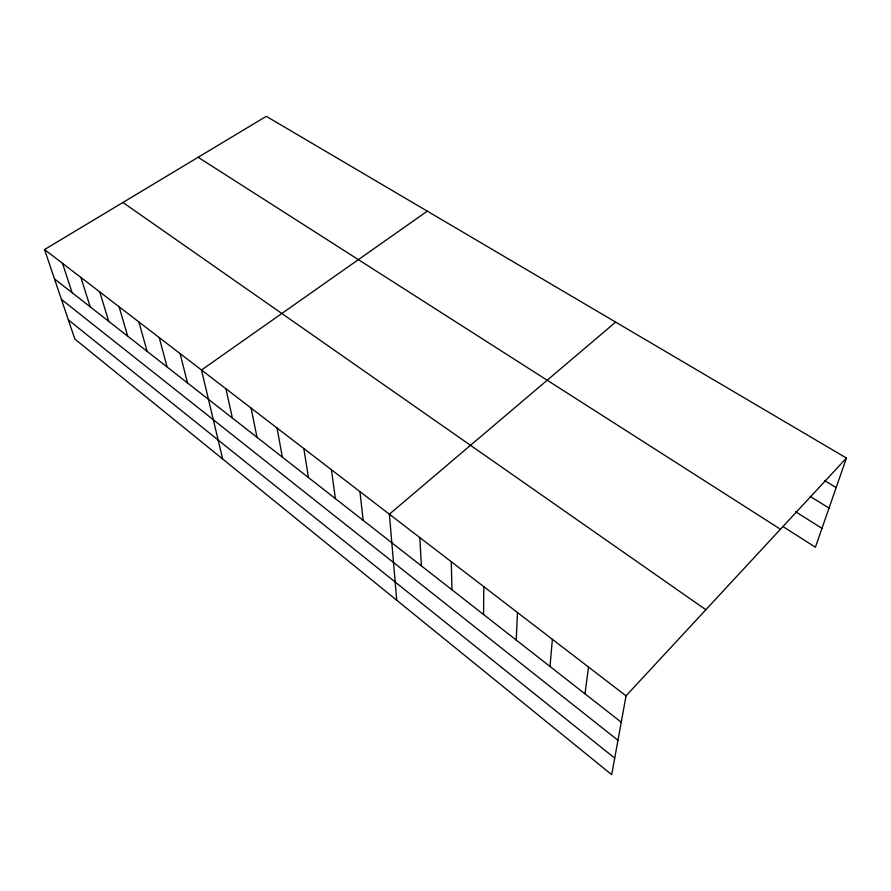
<?xml version="1.0" encoding="UTF-8"?>
<svg xmlns="http://www.w3.org/2000/svg" width="891" height="891" viewBox="0 0 891 891"><rect width="100%" height="100%" fill="white"/><g stroke="black" fill="none" stroke-linecap="round" stroke-linejoin="round"><path stroke-width="1.34" d="M483.557 614.5L483.802 586.679M516.212 640.05L517.482 612.529M550.014 666.479L552.375 639.304M584.997 693.844L588.528 667.058M846.45 458.041L626.039 695.838L611.705 774.669L74.833 339.048L44.55 249.558L266.298 116.331L846.45 458.041L815.41 547.208L782.732 526.403M615.659 322.096L389.378 514.207L396.729 600.233M427.29 211.156L201.5 370.01L222.65 458.988M824.509 480.55L836.159 487.589M810.186 496.443L829.031 508.059M795.496 511.712L821.981 528.307M198.125 157.284L780.46 529.232M122.913 202.48L705.85 609.722M44.55 249.558L626.039 695.838M54.496 278.928L621.239 722.189M61.434 299.432L617.953 740.298M68.34 319.869L614.712 758.13M62.504 263.335L72.138 292.738M80.892 277.446L90.214 306.872M99.747 291.914L108.724 321.35M119.071 306.749L127.703 336.185M138.885 321.963L147.138 351.388M159.222 337.566L167.074 366.981M180.082 353.582L187.511 382.963M225.935 388.766L232.384 418.057M251.106 408.089L256.998 437.303M277.056 428.003L282.336 457.128M303.82 448.541L308.464 477.565M331.43 469.735L335.384 498.626M359.942 491.609L363.16 520.344M419.806 537.551L421.41 565.896M451.258 561.698L451.971 589.797"/></g></svg>
